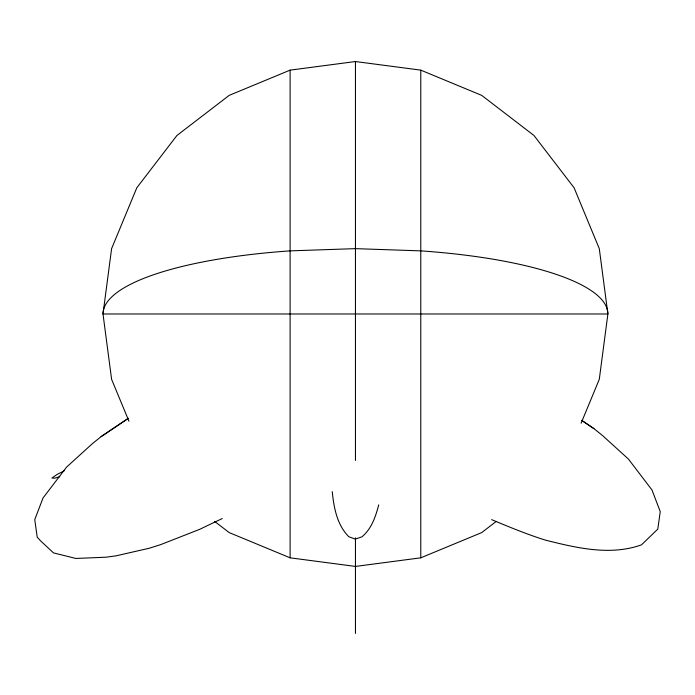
<?xml version="1.0" encoding="UTF-8"?>
<svg xmlns="http://www.w3.org/2000/svg" width="695" height="695" viewBox="0 0 695 695"><rect width="100%" height="100%" fill="white"/><g stroke="black" fill="none" stroke-linecap="round" stroke-linejoin="round"><path stroke-width="1.04" d="M378.714 504.874C375.621 516.593 371.599 528.869 361.895 536.844L355.301 539.077L348.82 536.74C337.049 524.951 333.826 507.637 332.262 491.643M581.098 423.238L599.29 379.322L607.89 313.984L599.29 248.645L574.07 187.754L533.951 135.473L481.67 95.354L420.779 70.134L355.449 61.534L290.11 70.134L229.22 95.354L176.938 135.473L136.819 187.754L111.6 248.645L102.999 313.984L111.6 379.322L128.966 421.24M128.41 418.251L101.096 436.642L92.47 443.584L66.564 467.118L43.038 497.959L34.75 519.643L37.209 537.148L40.614 540.901L53.532 552.907L75.911 558.459L106.231 557.182L115.952 555.861L149.295 548.233L160.866 544.55L199.587 529.373L222.27 518.531M496.239 521.424L481.67 532.605L420.779 557.824L355.449 566.425L290.11 557.824L229.22 532.605L214.651 521.424M101.096 436.642L127.854 418.659M64.261 470.767L57.016 474.511L51.899 478.047L54.888 478.169L59.787 476.683M491.617 519.625C509.409 527.062 527.279 534.481 545.705 540.197C576.685 547.938 610.279 556 641.468 544.863L657.791 529.112L660.25 511.607L651.962 489.923L628.436 459.082L602.53 435.548L593.904 428.607L581.698 420.353M582.306 420.814L593.904 428.607M420.779 70.134L420.779 557.824M355.449 61.534L355.449 460.472M355.449 537.861L355.449 633.466M290.11 70.134L290.11 557.824M355.449 248.645L290.11 250.869A252.441 65.339 0 0 0 102.999 313.984L607.89 313.984A252.441 65.339 0 0 0 420.779 250.869L355.449 248.645"/></g></svg>
